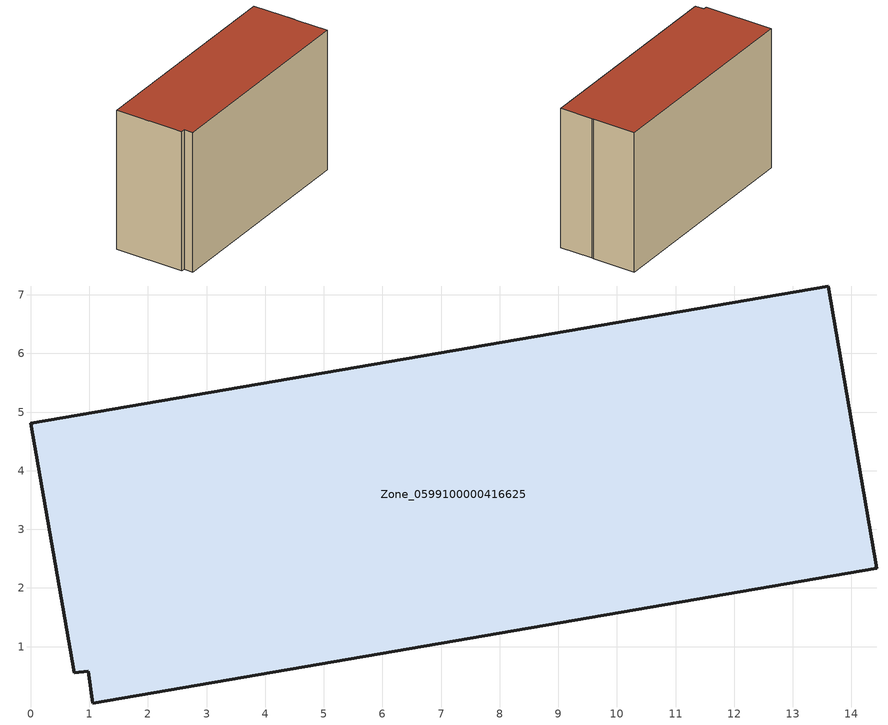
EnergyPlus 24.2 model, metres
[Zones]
Zone_0599100000416625
 floor ground (C_G): 14.43,2.34 1.06,0.04 0.98,0.58 0.74,0.55 0,4.81 13.61,7.15 14.06,4.52 14.09,4.37 z0
 wall outside (C_F): 14.06,4.52 13.61,7.15 0,4.81 0.74,0.55 0.98,0.58 1.06,0.04 14.43,2.34 14.09,4.37 14.06,4.52 z0:8.91
 roof outside (C_R): 1.06,0.04 14.43,2.34 14.09,4.37 14.06,4.52 13.61,7.15 0,4.81 0.74,0.55 0.98,0.58 z8.91
[BUILDING]
Pand.0599100000416625: North Axis=0; Terrain=City; Loads Convergence Tolerance Value=0.04; Temperature Convergence Tolerance Value=0.4; Solar Distribution=FullExterior; Maximum Number of Warmup Days=25; Minimum Number of Warmup Days=1
[Site:Location]
Rotterdam.The.Hague.AP_ZH_NLD Design_Conditions: Latitude=51.96; Longitude=4.45; Time Zone=1; Elevation=-4.5
[SITE:GROUNDTEMPERATURE:BUILDINGSURFACE]
18, 18, 18, 18, 18, 18, 18, 18, 18, 18, 18, 18
[MATERIAL] Thermal Absorptance=0.9; Solar Absorptance=0.7; Visible Absorptance=0.7
Name | Roughness | Thickness | Conductivity | Density | Specific Heat
G.TI.1992-2005 | MediumSmooth | 0.15 | 0.06 | 540 | 1210
F.TI.1992-2005 | Rough | 0.3 | 0.12 | 1920 | 840
R.TI.1992-2005 | MediumRough | 0.2 | 0.08 | 1500 | 1000
[CONSTRUCTION]
C_G: G.TI.1992-2005
C_F: F.TI.1992-2005
C_R: R.TI.1992-2005
[ZONE]
Zone_0599100000416625: Type=1; Multiplier=1; Ceiling Height=Autocalculate; Volume=Autocalculate; Floor Area=autocalculate; Part of Total Floor Area=Yes
[ZONEINFILTRATION:DESIGNFLOWRATE]
Infil_Zone_0599100000416625: Zone or ZoneList or Space or SpaceList=Zone_0599100000416625; Schedule=AlwaysOn; Design Flow Rate Calculation Method=Flow/Area; Flow Rate per Floor Area=0.0015; Constant Term Coefficient=1; Temperature Term Coefficient=0; Velocity Term Coefficient=0; Velocity Squared Term Coefficient=0
[HVACTEMPLATE:ZONE:IDEALLOADSAIRSYSTEM]
Zone_0599100000416625: Maximum Heating Supply Air Temperature=50; Minimum Cooling Supply Air Temperature=13; Maximum Heating Supply Air Humidity Ratio=0.0156; Minimum Cooling Supply Air Humidity Ratio=0.0077; Heating Limit=NoLimit; Cooling Limit=NoLimit; Dehumidification Control Type=ConstantSensibleHeatRatio; Cooling Sensible Heat Ratio=0.7; Dehumidification Setpoint=60; Humidification Control Type=None; Humidification Setpoint=30; Outdoor Air Method=None; Outdoor Air Flow Rate per Person=0.00944; Outdoor Air Flow Rate per Zone Floor Area=0; Outdoor Air Flow Rate per Zone=0; Demand Controlled Ventilation Type=None; Outdoor Air Economizer Type=NoEconomizer; Heat Recovery Type=None; Sensible Heat Recovery Effectiveness=0.7; Latent Heat Recovery Effectiveness=0.65
[ZONECONTROL:THERMOSTAT]
ThermostatControl_Zone_0599100000416625: Zone or ZoneList=Zone_0599100000416625; Control Type Schedule=DualSetpointControlType; Control 1=Thermostat_Zone_0599100000416625; Temperature Difference Between Cutout And Setpoint=0
[THERMOSTATSETPOINT:DUALSETPOINT]
Thermostat_Zone_0599100000416625: Heating Setpoint Temperature Schedule=HeatingSetpoint_Zone_0599100000416625; Cooling Setpoint Temperature Schedule=CoolingSetpoint_Zone_0599100000416625
[SCHEDULE:COMPACT]
HeatingSetpoint_Zone_0599100000416625: Through: 12/31, For: AllDays, Until: 24:00, 21
CoolingSetpoint_Zone_0599100000416625: Through: 12/31, For: AllDays, Until: 24:00, 24
DualSetpointControlType: Through: 12/31, For: AllDays, Until: 24:00, 4
AlwaysOn: Through: 12/31, For: AllDays, Until: 24:00, 1
